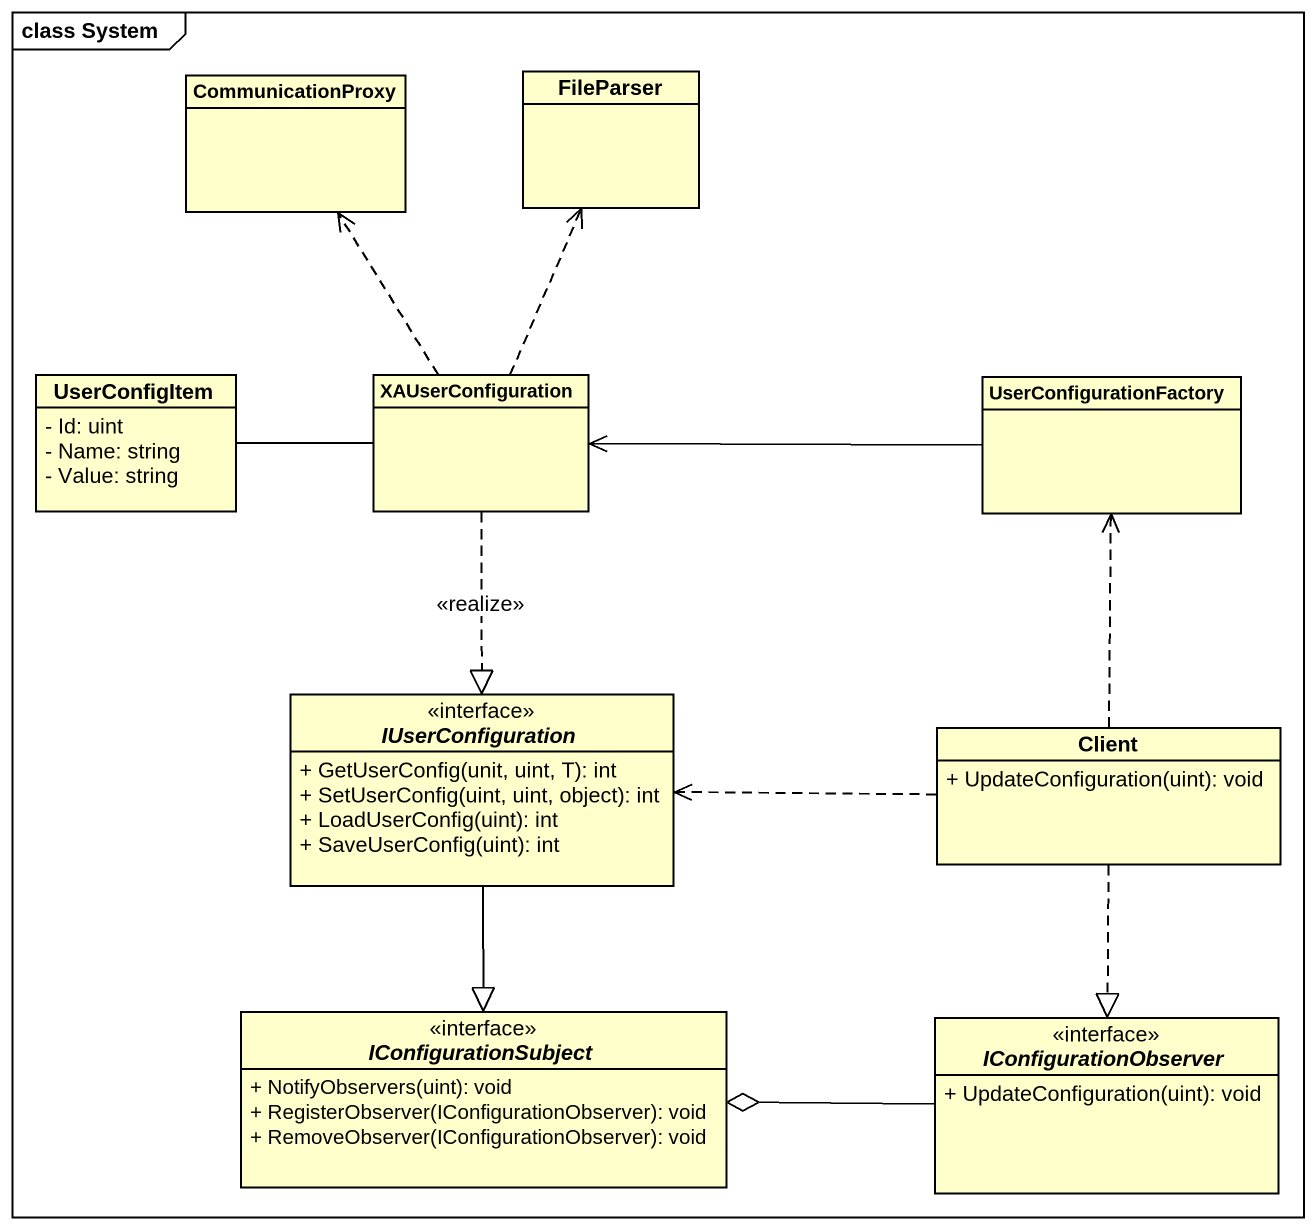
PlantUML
@startuml
mainframe class System
hide circle
hide empty members
skinparam classAttributeIconSize 0
class CommunicationProxy
class FileParser
class UserConfigItem {
  - Id: uint
  - Name: string
  - Value: string
}
class XAUserConfiguration
class UserConfigurationFactory
interface IUserConfiguration {
  + GetUserConfig(unit, uint, T): int
  + SetUserConfig(uint, uint, object): int
  + LoadUserConfig(uint): int
  + SaveUserConfig(uint): int
}
class Client {
  + UpdateConfiguration(uint): void
}
interface IConfigurationSubject {
  + NotifyObservers(uint): void
  + RegisterObserver(IConfigurationObserver): void
  + RemoveObserver(IConfigurationObserver): void
}
interface IConfigurationObserver {
  + UpdateConfiguration(uint): void
}
XAUserConfiguration .up.> CommunicationProxy
XAUserConfiguration .up.> FileParser
XAUserConfiguration -left- UserConfigItem
XAUserConfiguration ..|> IUserConfiguration : <<realize>>
UserConfigurationFactory -left-> XAUserConfiguration
IUserConfiguration --|> IConfigurationSubject
Client .up.> UserConfigurationFactory
Client .left.> IUserConfiguration
Client ..|> IConfigurationObserver
IConfigurationObserver -left-o IConfigurationSubject
@enduml
